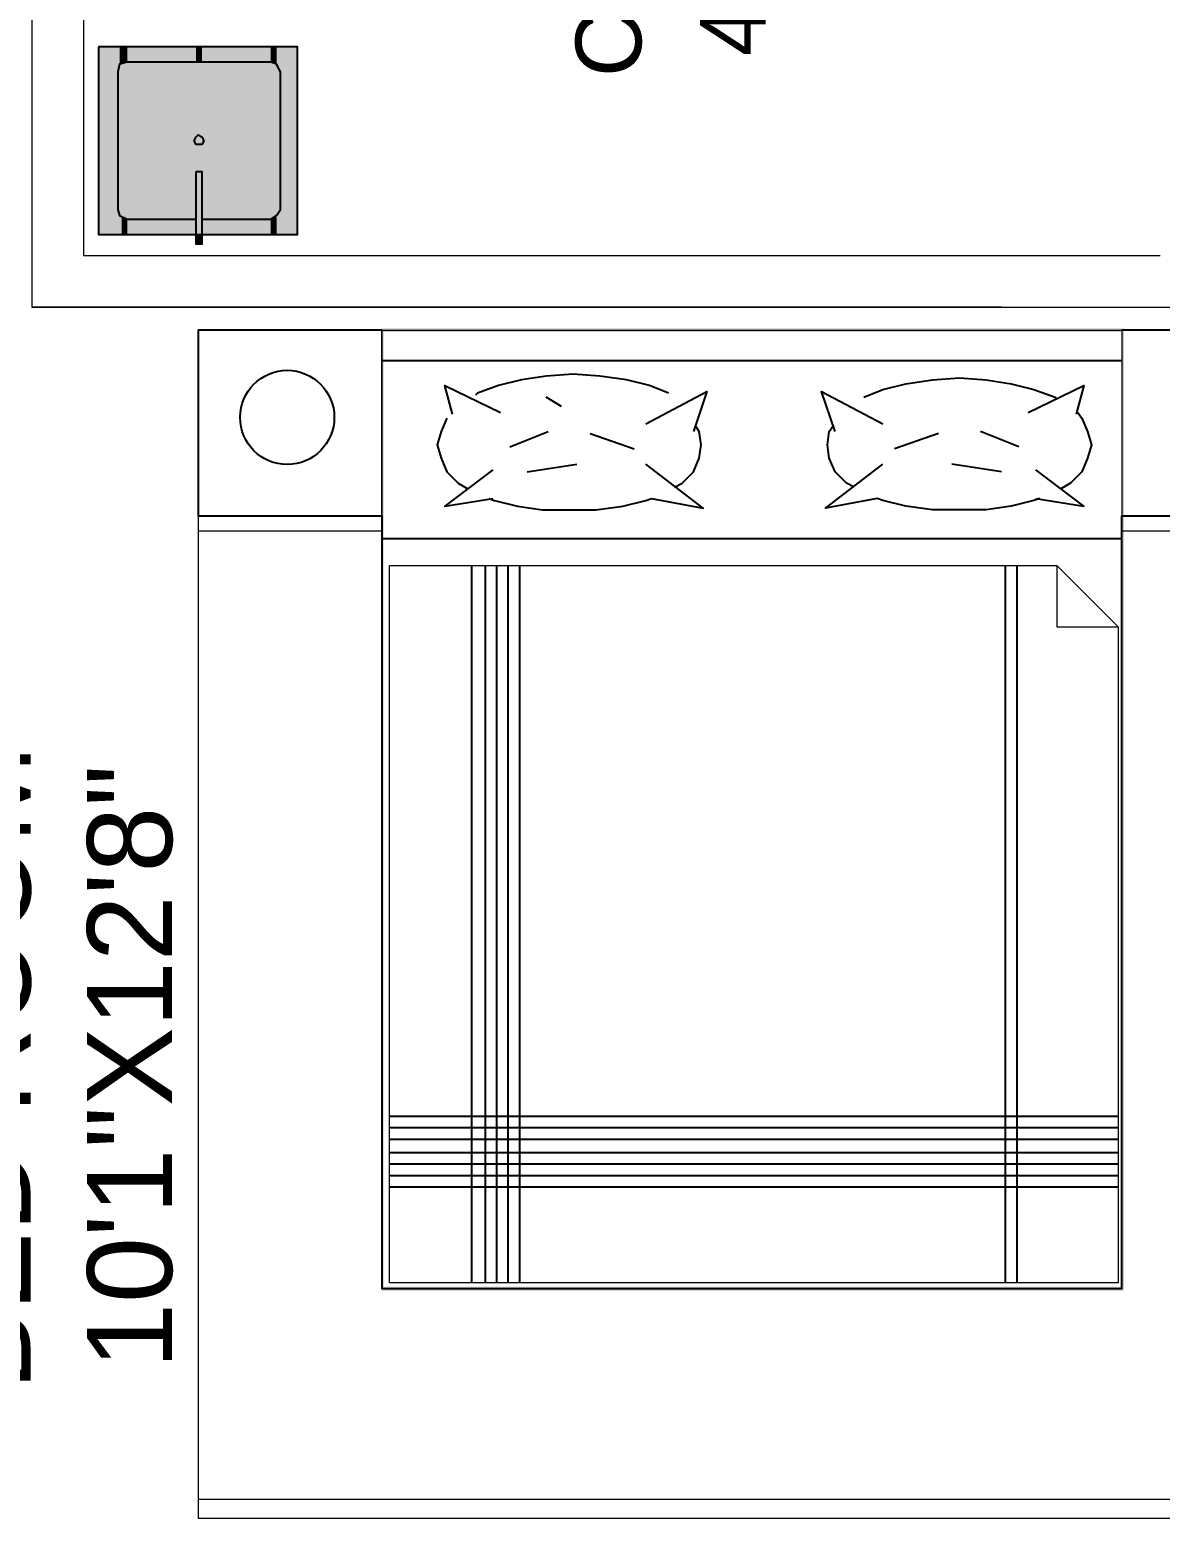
# Model space of a CAD drawing. Header units: inches. Extents: x -41599880 to -41577026, y -18110 to -4738.
# Drawn here: x -41583978 to -41581736, y -16115 to -13165 of the extents above; entities that cross this region are included whole.
import ezdxf

# ---------------------------------------------------------------- set-up
doc = ezdxf.new("R2010")
doc.units = ezdxf.units.IN
doc.header["$MEASUREMENT"] = 0
for name, color, linetype in [('PDF_Geometry', 40, 'Continuous'), ('PDF_Solid Fills', 9, 'Continuous'), ('PDF_Text', 7, 'Continuous')]:
    doc.layers.add(name, color=color, linetype=linetype)
doc.styles.add('PDF Arial', font='arial.ttf')

msp = doc.modelspace()

# ---------------------------------------------------------------- linework, layer by layer
at = {"layer": 'PDF_Geometry', "color": 6, "lineweight": 18}
for points in [[(-41582051.2, -13714.6), (-41583974, -13714.6), (-41580663.1, -13714.6), (-41580591, -13714.6), (-41580591, -10843.6)], [(-41583974, -13047.1), (-41583974, -13714.6)], [(-41583871.6, -13047.1), (-41583871.6, -13612.2), (-41581736.4, -13612.2)]]:
    msp.add_lwpolyline(points, dxfattribs=at)
at = {"layer": 'PDF_Geometry', "color": 35, "lineweight": 25}
for points in [[(-41583841.3, -13198.8), (-41583841.3, -13570.5), (-41583446.9, -13570.5), (-41583446.9, -13198.8)], [(-41583644.1, -13392.3), (-41583647.9, -13392.3), (-41583651.7, -13384.7), (-41583647.9, -13377.1), (-41583644.1, -13373.3), (-41583636.5, -13377.1), (-41583632.7, -13384.7), (-41583636.5, -13392.3)], [(-41583647.9, -13445.4), (-41583636.5, -13445.4), (-41583636.5, -13589.5), (-41583647.9, -13589.5)]]:
    msp.add_lwpolyline(points, close=True, dxfattribs=at)
msp.add_lwpolyline([(-41583636.5, -13540.2), (-41583500, -13540.2), (-41583488.6, -13532.6), (-41583481, -13521.2), (-41583481, -13248.1), (-41583488.6, -13233), (-41583500, -13229.2), (-41583784.4, -13229.2), (-41583799.6, -13233), (-41583803.4, -13248.1), (-41583803.4, -13521.2), (-41583799.6, -13532.6), (-41583784.4, -13540.2), (-41583647.9, -13540.2)], dxfattribs=at)
at = {"layer": 'PDF_Geometry', "color": 2, "lineweight": 25}
msp.add_lwpolyline([(-41583280, -13760.1), (-41583644.1, -13760.1), (-41583644.1, -14128), (-41583280, -14128), (-41583280, -15660.2), (-41581812.2, -15660.2), (-41581812.2, -14128), (-41581444.4, -14128), (-41581444.4, -13760.1), (-41581812.2, -13760.1)], dxfattribs=at)
at = {"layer": 'PDF_Geometry', "color": 2, "lineweight": 18}
for points in [[(-41583280, -14128), (-41583280, -13760.1), (-41581812.2, -13760.1), (-41581812.2, -15660.2), (-41583280, -15660.2), (-41583280, -13760.1), (-41583280, -15660.2)], [(-41581812.2, -13760.1), (-41581812.2, -14128)], [(-41583280, -13820.8), (-41581812.2, -13820.8)], [(-41581819.8, -14348), (-41581941.2, -14226.6)]]:
    msp.add_lwpolyline(points, dxfattribs=at)
at = {"layer": 'PDF_Geometry', "color": 23, "lineweight": 25}
for points in [[(-41581812.2, -13820.8), (-41583280, -13820.8)], [(-41583280, -14173.5), (-41581812.2, -14173.5)], [(-41583101.7, -14226.6), (-41583101.7, -15648.9)], [(-41583075.2, -14226.6), (-41583075.2, -15648.9)], [(-41583052.4, -14226.6), (-41583052.4, -15648.9)], [(-41583029.7, -14226.6), (-41583029.7, -15648.9)], [(-41583006.9, -14226.6), (-41583006.9, -15648.9)], [(-41582043.6, -14226.6), (-41582043.6, -15648.9)], [(-41582020.8, -14226.6), (-41582020.8, -15648.9)], [(-41581819.8, -15318.9), (-41583264.8, -15318.9)], [(-41581819.8, -15341.7), (-41583264.8, -15341.7)], [(-41581819.8, -15364.4), (-41583264.8, -15364.4)], [(-41581819.8, -15391), (-41583264.8, -15391)], [(-41581819.8, -15413.7), (-41583264.8, -15413.7)], [(-41581819.8, -15436.5), (-41583264.8, -15436.5)], [(-41581819.8, -15459.2), (-41583264.8, -15459.2)]]:
    msp.add_lwpolyline(points, dxfattribs=at)
at = {"layer": 'PDF_Geometry', "color": 163, "lineweight": 25}
for points in [[(-41582711.1, -13885.3), (-41582749, -13870.1), (-41582794.5, -13858.7), (-41582847.6, -13851.2), (-41582900.7, -13847.4), (-41582953.8, -13851.2), (-41583003.1, -13858.7), (-41583048.6, -13870.1), (-41583090.3, -13885.3), (-41583094.1, -13889.1)], [(-41582324.2, -13892.9), (-41582286.3, -13877.7), (-41582240.8, -13866.3), (-41582187.7, -13858.7), (-41582134.6, -13855), (-41582081.5, -13858.7), (-41582032.2, -13866.3), (-41581986.7, -13877.7), (-41581945, -13892.9), (-41581941.2, -13896.7)], [(-41583139.7, -13927), (-41583154.8, -13870.1), (-41583044.8, -13923.2)], [(-41582923.5, -13911.8), (-41582953.8, -13892.9)], [(-41582756.6, -13946), (-41582635.2, -13881.5), (-41582661.8, -13961.2)], [(-41582381.1, -13961.2), (-41582407.7, -13881.5), (-41582286.3, -13946)], [(-41581998.1, -13923.2), (-41581888.1, -13870.1), (-41581903.3, -13927)], [(-41581899.5, -13923.2), (-41581891.9, -13934.6), (-41581880.5, -13961.2), (-41581872.9, -13987.7), (-41581880.5, -14014.2), (-41581891.9, -14040.8), (-41581914.6, -14063.6), (-41581933.6, -14074.9)], [(-41583151, -13934.6), (-41583162.4, -13961.2), (-41583170, -13987.7), (-41583162.4, -14014.2), (-41583151, -14040.8), (-41583128.3, -14063.6), (-41583109.3, -14074.9)], [(-41582699.7, -14071.1), (-41582684.5, -14063.6), (-41582661.8, -14040.8), (-41582650.4, -14014.2), (-41582646.6, -13987.7), (-41582650.4, -13961.2), (-41582658, -13949.8)], [(-41582343.2, -14071.1), (-41582358.4, -14063.6), (-41582381.1, -14040.8), (-41582392.5, -14014.2), (-41582396.3, -13987.7), (-41582392.5, -13961.2), (-41582384.9, -13949.8)], [(-41583025.9, -13991.5), (-41582950, -13961.2)], [(-41582866.6, -13964.9), (-41582779.4, -13995.3)], [(-41582176.3, -13964.9), (-41582263.6, -13995.3)], [(-41582017, -13991.5), (-41582092.9, -13961.2)], [(-41583060, -14037), (-41583154.8, -14109.1), (-41583060, -14093.9)], [(-41582991.7, -14040.8), (-41582893.1, -14025.6)], [(-41582745.2, -14093.9), (-41582642.8, -14112.9), (-41582756.6, -14025.6)], [(-41581975.3, -14093.9), (-41581986.7, -14097.7), (-41582032.2, -14109.1), (-41582081.5, -14116.6), (-41582134.6, -14116.6), (-41582187.7, -14116.6), (-41582240.8, -14109.1), (-41582286.3, -14097.7), (-41582297.7, -14093.9), (-41582400.1, -14112.9), (-41582286.3, -14025.6)], [(-41582051.2, -14040.8), (-41582149.8, -14025.6)], [(-41581982.9, -14093.9), (-41581888.1, -14109.1), (-41581982.9, -14037)], [(-41583067.6, -14093.9), (-41583056.2, -14097.7), (-41583010.7, -14109.1), (-41582961.4, -14116.6), (-41582908.3, -14116.6), (-41582855.2, -14116.6), (-41582802.1, -14109.1), (-41582756.6, -14097.7), (-41582745.2, -14093.9)]]:
    msp.add_lwpolyline(points, dxfattribs=at)
at = {"layer": 'PDF_Geometry', "color": 7, "lineweight": 18}
msp.add_lwpolyline([(-41583280, -14128), (-41583644.1, -14128), (-41583644.1, -16115.4), (-41581455.7, -16115.4), (-41581455.7, -14128), (-41581812.2, -14128)], dxfattribs=at)
at = {"layer": 'PDF_Geometry', "color": 4, "lineweight": 18}
msp.add_lwpolyline([(-41583280, -14158.4), (-41583644.1, -14158.4), (-41583644.1, -16077.4), (-41581444.4, -16077.4), (-41581444.4, -14158.4), (-41581812.2, -14158.4)], dxfattribs=at)
at = {"layer": 'PDF_Geometry', "color": 2, "lineweight": 18}
msp.add_lwpolyline([(-41581819.8, -15648.9), (-41583264.8, -15648.9), (-41583264.8, -14226.6), (-41581941.2, -14226.6), (-41581941.2, -14348), (-41581819.8, -14348)], close=True, dxfattribs=at)
at = {"layer": 'PDF_Geometry', "color": 2, "lineweight": 25}
msp.add_circle((-41583467.3, -13933.1), 93.3, dxfattribs=at)
at = {"layer": 'PDF_Solid Fills'}
for points in [[(-41583841.3, -13198.8), (-41583803.4, -13570.5), (-41583803.4, -13198.8)], [(-41583841.3, -13198.8), (-41583841.3, -13570.5), (-41583803.4, -13570.5)], [(-41583803.4, -13198.8), (-41583803.4, -13244.3), (-41583803.4, -13244.3)], [(-41583803.4, -13198.8), (-41583803.4, -13248.1), (-41583803.4, -13244.3)], [(-41583803.4, -13198.8), (-41583803.4, -13244.3), (-41583803.4, -13244.3)], [(-41583803.4, -13198.8), (-41583803.4, -13244.3), (-41583803.4, -13244.3)], [(-41583803.4, -13198.8), (-41583803.4, -13240.6), (-41583803.4, -13240.6)], [(-41583803.4, -13198.8), (-41583803.4, -13244.3), (-41583803.4, -13240.6)], [(-41583803.4, -13198.8), (-41583803.4, -13240.6), (-41583803.4, -13240.6)], [(-41583803.4, -13198.8), (-41583803.4, -13240.6), (-41583803.4, -13240.6)], [(-41583803.4, -13198.8), (-41583803.4, -13240.6), (-41583803.4, -13240.6)], [(-41583803.4, -13198.8), (-41583803.4, -13240.6), (-41583803.4, -13240.6)], [(-41583803.4, -13198.8), (-41583803.4, -13236.8), (-41583803.4, -13236.8)], [(-41583803.4, -13198.8), (-41583803.4, -13240.6), (-41583803.4, -13236.8)], [(-41583803.4, -13198.8), (-41583803.4, -13236.8), (-41583803.4, -13236.8)], [(-41583803.4, -13198.8), (-41583803.4, -13236.8), (-41583803.4, -13236.8)], [(-41583803.4, -13198.8), (-41583799.6, -13236.8), (-41583799.6, -13198.8)], [(-41583803.4, -13198.8), (-41583803.4, -13236.8), (-41583799.6, -13236.8)], [(-41583799.6, -13198.8), (-41583799.6, -13236.8), (-41583799.6, -13236.8)], [(-41583799.6, -13198.8), (-41583799.6, -13233), (-41583799.6, -13233)], [(-41583799.6, -13198.8), (-41583799.6, -13236.8), (-41583799.6, -13233)], [(-41583799.6, -13198.8), (-41583799.6, -13233), (-41583799.6, -13233)], [(-41583799.6, -13198.8), (-41583799.6, -13233), (-41583799.6, -13233)], [(-41583799.6, -13198.8), (-41583799.6, -13233), (-41583799.6, -13233)], [(-41583799.6, -13198.8), (-41583795.8, -13233), (-41583795.8, -13198.8)], [(-41583799.6, -13198.8), (-41583799.6, -13233), (-41583795.8, -13233)], [(-41583795.8, -13198.8), (-41583795.8, -13233), (-41583795.8, -13233)], [(-41583795.8, -13198.8), (-41583795.8, -13233), (-41583795.8, -13233)], [(-41583795.8, -13198.8), (-41583795.8, -13229.2), (-41583795.8, -13229.2)], [(-41583795.8, -13198.8), (-41583795.8, -13233), (-41583795.8, -13229.2)], [(-41583795.8, -13198.8), (-41583795.8, -13229.2), (-41583795.8, -13229.2)], [(-41583795.8, -13198.8), (-41583792, -13229.2), (-41583792, -13198.8)], [(-41583795.8, -13198.8), (-41583795.8, -13229.2), (-41583792, -13229.2)], [(-41583792, -13198.8), (-41583792, -13229.2), (-41583792, -13229.2)], [(-41583792, -13198.8), (-41583792, -13229.2), (-41583792, -13229.2)], [(-41583792, -13198.8), (-41583792, -13229.2), (-41583792, -13229.2)], [(-41583792, -13198.8), (-41583788.2, -13229.2), (-41583788.2, -13198.8)], [(-41583792, -13198.8), (-41583792, -13229.2), (-41583788.2, -13229.2)], [(-41583788.2, -13198.8), (-41583788.2, -13229.2), (-41583788.2, -13229.2)], [(-41583788.2, -13198.8), (-41583788.2, -13229.2), (-41583788.2, -13229.2)], [(-41583788.2, -13198.8), (-41583784.4, -13229.2), (-41583784.4, -13198.8)], [(-41583788.2, -13198.8), (-41583788.2, -13229.2), (-41583784.4, -13229.2)], [(-41583784.4, -13198.8), (-41583647.9, -13229.2), (-41583647.9, -13198.8)], [(-41583784.4, -13198.8), (-41583784.4, -13229.2), (-41583647.9, -13229.2)], [(-41583647.9, -13198.8), (-41583636.5, -13229.2), (-41583636.5, -13198.8)], [(-41583647.9, -13198.8), (-41583647.9, -13229.2), (-41583636.5, -13229.2)], [(-41583636.5, -13198.8), (-41583500, -13229.2), (-41583500, -13198.8)], [(-41583636.5, -13198.8), (-41583636.5, -13229.2), (-41583500, -13229.2)], [(-41583500, -13198.8), (-41583496.2, -13229.2), (-41583496.2, -13198.8)], [(-41583500, -13198.8), (-41583500, -13229.2), (-41583496.2, -13229.2)], [(-41583496.2, -13198.8), (-41583496.2, -13229.2), (-41583496.2, -13229.2)], [(-41583496.2, -13198.8), (-41583496.2, -13229.2), (-41583496.2, -13229.2)], [(-41583496.2, -13198.8), (-41583492.4, -13229.2), (-41583492.4, -13198.8)], [(-41583496.2, -13198.8), (-41583496.2, -13229.2), (-41583492.4, -13229.2)], [(-41583492.4, -13198.8), (-41583492.4, -13229.2), (-41583492.4, -13229.2)], [(-41583492.4, -13198.8), (-41583488.6, -13233), (-41583488.6, -13198.8)], [(-41583492.4, -13198.8), (-41583492.4, -13229.2), (-41583488.6, -13233)], [(-41583488.6, -13198.8), (-41583484.8, -13236.8), (-41583484.8, -13198.8)], [(-41583488.6, -13198.8), (-41583488.6, -13233), (-41583484.8, -13236.8)], [(-41583484.8, -13198.8), (-41583484.8, -13236.8), (-41583484.8, -13236.8)], [(-41583484.8, -13198.8), (-41583481, -13240.6), (-41583481, -13198.8)], [(-41583484.8, -13198.8), (-41583484.8, -13236.8), (-41583481, -13240.6)], [(-41583481, -13198.8), (-41583481, -13244.3), (-41583481, -13244.3)], [(-41583481, -13198.8), (-41583481, -13240.6), (-41583481, -13244.3)], [(-41583481, -13198.8), (-41583481, -13248.1), (-41583481, -13248.1)], [(-41583481, -13198.8), (-41583481, -13244.3), (-41583481, -13248.1)], [(-41583481, -13198.8), (-41583446.9, -13570.5), (-41583446.9, -13198.8)], [(-41583481, -13198.8), (-41583481, -13570.5), (-41583446.9, -13570.5)], [(-41583803.4, -13240.6), (-41583803.4, -13528.8), (-41583803.4, -13236.8)], [(-41583803.4, -13236.8), (-41583803.4, -13532.6), (-41583803.4, -13532.6)], [(-41583803.4, -13236.8), (-41583803.4, -13528.8), (-41583803.4, -13532.6)], [(-41583803.4, -13236.8), (-41583799.6, -13532.6), (-41583799.6, -13236.8)], [(-41583803.4, -13236.8), (-41583803.4, -13532.6), (-41583799.6, -13532.6)], [(-41583803.4, -13244.3), (-41583803.4, -13525), (-41583803.4, -13240.6)], [(-41583803.4, -13240.6), (-41583803.4, -13528.8), (-41583803.4, -13528.8)], [(-41583803.4, -13240.6), (-41583803.4, -13525), (-41583803.4, -13528.8)], [(-41583803.4, -13240.6), (-41583803.4, -13528.8), (-41583803.4, -13528.8)], [(-41583803.4, -13240.6), (-41583803.4, -13528.8), (-41583803.4, -13528.8)], [(-41583803.4, -13240.6), (-41583803.4, -13528.8), (-41583803.4, -13528.8)], [(-41583803.4, -13248.1), (-41583803.4, -13525), (-41583803.4, -13244.3)], [(-41583803.4, -13244.3), (-41583803.4, -13525), (-41583803.4, -13525)], [(-41583803.4, -13244.3), (-41583803.4, -13525), (-41583803.4, -13525)], [(-41583803.4, -13244.3), (-41583803.4, -13525), (-41583803.4, -13525)], [(-41583803.4, -13248.1), (-41583803.4, -13521.2), (-41583803.4, -13525)], [(-41583799.6, -13236.8), (-41583799.6, -13532.6), (-41583799.6, -13233)], [(-41583799.6, -13233), (-41583799.6, -13532.6), (-41583799.6, -13532.6)], [(-41583799.6, -13233), (-41583799.6, -13532.6), (-41583799.6, -13532.6)], [(-41583799.6, -13233), (-41583799.6, -13536.4), (-41583799.6, -13536.4)], [(-41583799.6, -13233), (-41583799.6, -13532.6), (-41583799.6, -13536.4)], [(-41583799.6, -13233), (-41583795.8, -13536.4), (-41583795.8, -13233)], [(-41583799.6, -13233), (-41583799.6, -13536.4), (-41583795.8, -13536.4)], [(-41583799.6, -13236.8), (-41583799.6, -13532.6), (-41583799.6, -13532.6)], [(-41583795.8, -13233), (-41583795.8, -13536.4), (-41583795.8, -13229.2)], [(-41583795.8, -13229.2), (-41583795.8, -13536.4), (-41583795.8, -13536.4)], [(-41583795.8, -13229.2), (-41583792, -13536.4), (-41583792, -13229.2)], [(-41583795.8, -13229.2), (-41583795.8, -13536.4), (-41583792, -13536.4)], [(-41583795.8, -13233), (-41583795.8, -13536.4), (-41583795.8, -13536.4)], [(-41583795.8, -13233), (-41583795.8, -13536.4), (-41583795.8, -13536.4)], [(-41583795.8, -13233), (-41583795.8, -13536.4), (-41583795.8, -13536.4)], [(-41583792, -13229.2), (-41583792, -13536.4), (-41583792, -13536.4)], [(-41583792, -13229.2), (-41583792, -13536.4), (-41583792, -13536.4)], [(-41583792, -13229.2), (-41583792, -13540.2), (-41583792, -13540.2)], [(-41583792, -13229.2), (-41583792, -13536.4), (-41583792, -13540.2)], [(-41583792, -13229.2), (-41583788.2, -13540.2), (-41583788.2, -13229.2)], [(-41583792, -13229.2), (-41583792, -13540.2), (-41583788.2, -13540.2)], [(-41583788.2, -13229.2), (-41583788.2, -13540.2), (-41583788.2, -13540.2)], [(-41583788.2, -13229.2), (-41583788.2, -13540.2), (-41583788.2, -13540.2)], [(-41583788.2, -13229.2), (-41583784.4, -13540.2), (-41583784.4, -13229.2)], [(-41583788.2, -13229.2), (-41583788.2, -13540.2), (-41583784.4, -13540.2)], [(-41583784.4, -13229.2), (-41583647.9, -13540.2), (-41583647.9, -13229.2)], [(-41583784.4, -13229.2), (-41583784.4, -13540.2), (-41583647.9, -13540.2)], [(-41583647.9, -13229.2), (-41583636.5, -13445.4), (-41583636.5, -13229.2)], [(-41583647.9, -13229.2), (-41583647.9, -13445.4), (-41583636.5, -13445.4)], [(-41583636.5, -13229.2), (-41583500, -13540.2), (-41583500, -13229.2)], [(-41583636.5, -13229.2), (-41583636.5, -13540.2), (-41583500, -13540.2)], [(-41583500, -13229.2), (-41583496.2, -13540.2), (-41583496.2, -13229.2)], [(-41583500, -13229.2), (-41583500, -13540.2), (-41583496.2, -13540.2)], [(-41583496.2, -13229.2), (-41583496.2, -13540.2), (-41583496.2, -13540.2)], [(-41583496.2, -13229.2), (-41583496.2, -13540.2), (-41583496.2, -13540.2)], [(-41583496.2, -13229.2), (-41583496.2, -13540.2), (-41583496.2, -13540.2)], [(-41583496.2, -13229.2), (-41583492.4, -13536.4), (-41583492.4, -13229.2)], [(-41583496.2, -13229.2), (-41583496.2, -13540.2), (-41583492.4, -13536.4)], [(-41583492.4, -13229.2), (-41583492.4, -13536.4), (-41583492.4, -13536.4)], [(-41583492.4, -13229.2), (-41583492.4, -13536.4), (-41583492.4, -13536.4)], [(-41583492.4, -13229.2), (-41583492.4, -13536.4), (-41583492.4, -13536.4)], [(-41583492.4, -13229.2), (-41583488.6, -13536.4), (-41583488.6, -13233)], [(-41583492.4, -13229.2), (-41583492.4, -13536.4), (-41583488.6, -13536.4)], [(-41583488.6, -13233), (-41583488.6, -13536.4), (-41583488.6, -13536.4)], [(-41583488.6, -13233), (-41583488.6, -13536.4), (-41583488.6, -13536.4)], [(-41583488.6, -13233), (-41583488.6, -13536.4), (-41583488.6, -13536.4)], [(-41583488.6, -13233), (-41583488.6, -13532.6), (-41583488.6, -13532.6)], [(-41583488.6, -13233), (-41583488.6, -13536.4), (-41583488.6, -13532.6)], [(-41583488.6, -13233), (-41583488.6, -13532.6), (-41583488.6, -13532.6)], [(-41583488.6, -13233), (-41583484.8, -13532.6), (-41583484.8, -13233)], [(-41583488.6, -13233), (-41583488.6, -13532.6), (-41583484.8, -13532.6)], [(-41583484.8, -13233), (-41583484.8, -13532.6), (-41583484.8, -13236.8)], [(-41583484.8, -13233), (-41583484.8, -13532.6), (-41583484.8, -13532.6)], [(-41583484.8, -13236.8), (-41583484.8, -13532.6), (-41583484.8, -13532.6)], [(-41583484.8, -13236.8), (-41583484.8, -13528.8), (-41583484.8, -13528.8)], [(-41583484.8, -13236.8), (-41583484.8, -13532.6), (-41583484.8, -13528.8)], [(-41583484.8, -13236.8), (-41583484.8, -13528.8), (-41583484.8, -13528.8)], [(-41583484.8, -13236.8), (-41583484.8, -13528.8), (-41583484.8, -13240.6)], [(-41583484.8, -13236.8), (-41583484.8, -13528.8), (-41583484.8, -13528.8)], [(-41583484.8, -13240.6), (-41583481, -13528.8), (-41583481, -13240.6)], [(-41583484.8, -13240.6), (-41583484.8, -13528.8), (-41583481, -13528.8)], [(-41583481, -13240.6), (-41583481, -13525), (-41583481, -13525)], [(-41583481, -13240.6), (-41583481, -13528.8), (-41583481, -13525)], [(-41583481, -13240.6), (-41583481, -13525), (-41583481, -13525)], [(-41583481, -13240.6), (-41583481, -13525), (-41583481, -13244.3)], [(-41583481, -13240.6), (-41583481, -13525), (-41583481, -13525)], [(-41583481, -13244.3), (-41583481, -13525), (-41583481, -13525)], [(-41583481, -13244.3), (-41583481, -13521.2), (-41583481, -13248.1)], [(-41583481, -13244.3), (-41583481, -13525), (-41583481, -13521.2)], [(-41583647.9, -13445.4), (-41583636.5, -13570.5), (-41583636.5, -13445.4)], [(-41583647.9, -13445.4), (-41583647.9, -13570.5), (-41583636.5, -13570.5)], [(-41583803.4, -13521.2), (-41583803.4, -13570.5), (-41583803.4, -13525)], [(-41583803.4, -13521.2), (-41583803.4, -13570.5), (-41583803.4, -13570.5)], [(-41583803.4, -13525), (-41583803.4, -13570.5), (-41583803.4, -13528.8)], [(-41583803.4, -13525), (-41583803.4, -13570.5), (-41583803.4, -13570.5)], [(-41583803.4, -13528.8), (-41583803.4, -13570.5), (-41583803.4, -13532.6)], [(-41583803.4, -13528.8), (-41583803.4, -13570.5), (-41583803.4, -13570.5)], [(-41583803.4, -13532.6), (-41583799.6, -13570.5), (-41583799.6, -13532.6)], [(-41583803.4, -13532.6), (-41583803.4, -13570.5), (-41583799.6, -13570.5)], [(-41583799.6, -13532.6), (-41583795.8, -13570.5), (-41583795.8, -13536.4)], [(-41583799.6, -13532.6), (-41583799.6, -13570.5), (-41583795.8, -13570.5)], [(-41583795.8, -13536.4), (-41583792, -13570.5), (-41583792, -13536.4)], [(-41583795.8, -13536.4), (-41583795.8, -13570.5), (-41583792, -13570.5)], [(-41583792, -13536.4), (-41583788.2, -13570.5), (-41583788.2, -13540.2)], [(-41583792, -13536.4), (-41583792, -13570.5), (-41583788.2, -13570.5)], [(-41583788.2, -13540.2), (-41583788.2, -13570.5), (-41583788.2, -13570.5)], [(-41583788.2, -13540.2), (-41583784.4, -13570.5), (-41583784.4, -13540.2)], [(-41583788.2, -13540.2), (-41583788.2, -13570.5), (-41583784.4, -13570.5)], [(-41583784.4, -13540.2), (-41583647.9, -13570.5), (-41583647.9, -13540.2)], [(-41583784.4, -13540.2), (-41583784.4, -13570.5), (-41583647.9, -13570.5)], [(-41583636.5, -13540.2), (-41583500, -13570.5), (-41583500, -13540.2)], [(-41583636.5, -13540.2), (-41583636.5, -13570.5), (-41583500, -13570.5)], [(-41583500, -13540.2), (-41583496.2, -13570.5), (-41583496.2, -13540.2)], [(-41583500, -13540.2), (-41583500, -13570.5), (-41583496.2, -13570.5)], [(-41583496.2, -13540.2), (-41583492.4, -13570.5), (-41583492.4, -13536.4)], [(-41583496.2, -13540.2), (-41583496.2, -13570.5), (-41583496.2, -13570.5)], [(-41583496.2, -13540.2), (-41583496.2, -13570.5), (-41583496.2, -13570.5)], [(-41583496.2, -13540.2), (-41583496.2, -13570.5), (-41583496.2, -13570.5)], [(-41583496.2, -13540.2), (-41583496.2, -13570.5), (-41583492.4, -13570.5)], [(-41583492.4, -13536.4), (-41583492.4, -13570.5), (-41583492.4, -13570.5)], [(-41583492.4, -13536.4), (-41583492.4, -13570.5), (-41583492.4, -13570.5)], [(-41583492.4, -13536.4), (-41583492.4, -13570.5), (-41583492.4, -13570.5)], [(-41583492.4, -13536.4), (-41583488.6, -13570.5), (-41583488.6, -13536.4)], [(-41583492.4, -13536.4), (-41583492.4, -13570.5), (-41583488.6, -13570.5)], [(-41583488.6, -13536.4), (-41583488.6, -13570.5), (-41583488.6, -13532.6)], [(-41583488.6, -13532.6), (-41583488.6, -13570.5), (-41583488.6, -13570.5)], [(-41583488.6, -13532.6), (-41583484.8, -13570.5), (-41583484.8, -13532.6)], [(-41583488.6, -13532.6), (-41583488.6, -13570.5), (-41583484.8, -13570.5)], [(-41583488.6, -13536.4), (-41583488.6, -13570.5), (-41583488.6, -13570.5)], [(-41583488.6, -13536.4), (-41583488.6, -13570.5), (-41583488.6, -13570.5)], [(-41583488.6, -13536.4), (-41583488.6, -13570.5), (-41583488.6, -13570.5)], [(-41583488.6, -13536.4), (-41583488.6, -13570.5), (-41583488.6, -13570.5)], [(-41583484.8, -13532.6), (-41583484.8, -13570.5), (-41583484.8, -13528.8)], [(-41583484.8, -13528.8), (-41583484.8, -13570.5), (-41583484.8, -13570.5)], [(-41583484.8, -13528.8), (-41583484.8, -13570.5), (-41583484.8, -13570.5)], [(-41583484.8, -13528.8), (-41583481, -13570.5), (-41583481, -13528.8)], [(-41583484.8, -13528.8), (-41583484.8, -13570.5), (-41583481, -13570.5)], [(-41583484.8, -13532.6), (-41583484.8, -13570.5), (-41583484.8, -13570.5)], [(-41583484.8, -13532.6), (-41583484.8, -13570.5), (-41583484.8, -13570.5)], [(-41583484.8, -13532.6), (-41583484.8, -13570.5), (-41583484.8, -13570.5)], [(-41583484.8, -13532.6), (-41583484.8, -13570.5), (-41583484.8, -13570.5)], [(-41583481, -13525), (-41583481, -13570.5), (-41583481, -13521.2)], [(-41583481, -13528.8), (-41583481, -13570.5), (-41583481, -13525)], [(-41583481, -13525), (-41583481, -13570.5), (-41583481, -13570.5)], [(-41583481, -13525), (-41583481, -13570.5), (-41583481, -13570.5)], [(-41583481, -13525), (-41583481, -13570.5), (-41583481, -13570.5)], [(-41583481, -13525), (-41583481, -13570.5), (-41583481, -13570.5)], [(-41583481, -13528.8), (-41583481, -13570.5), (-41583481, -13570.5)], [(-41583481, -13528.8), (-41583481, -13570.5), (-41583481, -13570.5)], [(-41583647.9, -13570.5), (-41583636.5, -13589.5), (-41583636.5, -13570.5)], [(-41583647.9, -13570.5), (-41583647.9, -13589.5), (-41583636.5, -13589.5)]]:
    msp.add_solid(points, dxfattribs=at)
at = {"layer": 'PDF_Solid Fills', "color": 7}
for points in [[(-41581808.4, -13756.3), (-41583276.2, -13763.9), (-41583280, -13756.3)], [(-41583276.2, -13763.9), (-41583280, -13756.3), (-41583276.2, -15660.2)], [(-41583280, -13756.3), (-41583276.2, -15660.2), (-41583280, -15660.2)], [(-41581812.2, -13763.9), (-41581808.4, -13756.3), (-41583276.2, -13763.9)], [(-41581808.4, -15664), (-41581812.2, -13763.9), (-41581808.4, -13756.3)], [(-41581812.2, -15656.5), (-41581808.4, -15664), (-41581812.2, -13763.9)], [(-41583280, -15656.5), (-41583280, -15664), (-41581812.2, -15656.5)], [(-41583280, -15664), (-41581812.2, -15656.5), (-41581808.4, -15664)]]:
    msp.add_solid(points, dxfattribs=at)

# ---------------------------------------------------------------- texts
at = {"layer": 'PDF_Text', "attachment_point": 7, "rotation": 90, "style": 'PDF Arial'}
for s, insert, char_height in [('C.TOILET', (-41582763.4, -13258.4), 130.31), ('4\'5"X7\'0"', (-41582516.8, -13217.2), 130.31), ('BED ROOM', (-41583973.9, -15862), 168.32), ('10\'1"X12\'8"', (-41583693.3, -15819.4), 168.317)]:
    msp.add_mtext(s, dxfattribs=dict(at, insert=insert, char_height=char_height))

doc.saveas('drawing.dxf')
